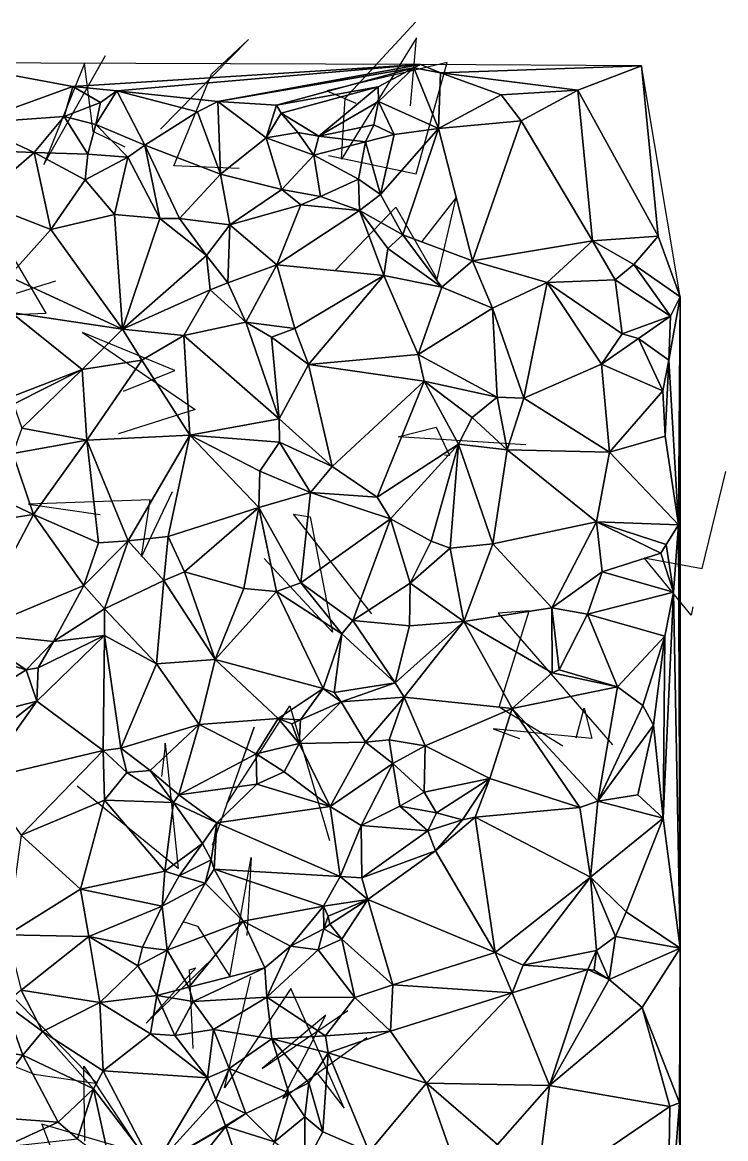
# Model space of a CAD drawing. Header units: metres. Extents: x -15.9 to 15.6, y -15.7 to 15.5.
# Drawn here: x 6.1 to 15.59, y 0.46 to 15.53 of the extents above; entities that cross this region are included whole.
import ezdxf

# ---------------------------------------------------------------- set-up
doc = ezdxf.new("R2010")
doc.units = ezdxf.units.M
doc.layers.add('CRACKS', color=1, linetype='Continuous')
doc.layers.add('STREET_MESH', color=7, linetype='Continuous')

msp = doc.modelspace()

# ---------------------------------------------------------------- linework, layer by layer
at = {"layer": 'CRACKS'}
for points in [[(11.337, 14.405, 0.1), (11.419, 15.32, 0.1), (10.405, 13.683, 0.1), (10.457, 14.508, 0.1), (11.404, 15.53, 0.1)], [(9.026, 13.558, 0.1), (8.145, 13.591, 0.1), (8.652, 14.832, 0.1), (9.151, 15.298, 0.1), (7.963, 14.089, 0.1)], [(7.487, 13.843, 0.1), (7.053, 14.057, 0.1), (6.937, 14.974, 0.1), (6.389, 13.612, 0.1), (7.221, 15.08, 0.1)], [(10.23, 13.734, 0.1), (11.415, 13.486, 0.1), (11.835, 14.988, 0.1), (10.207, 14.605, 0.1), (10.601, 14.437, 0.1)], [(10.328, 12.184, 0.1), (11.141, 13.035, 0.1), (11.699, 12.063, 0.1), (11.955, 13.168, 0.1), (11.493, 12.574, 0.1)], [(6.548, 12.036, 0.1), (4.968, 11.546, 0.1), (6.421, 11.605, 0.1), (5.88, 12.525, 0.1), (5.1, 11.606, 0.1)], [(7.465, 10.553, 0.1), (8.157, 10.833, 0.1), (6.913, 11.344, 0.1), (8.43, 10.307, 0.1), (7.398, 9.976, 0.1)], [(12.897, 9.829, 0.1), (11.173, 9.936, 0.1), (11.683, 10.065, 0.1), (11.866, 9.682, 0.1), (11.795, 9.687, 0.1)], [(15.148, 7.643, 0.1), (15.127, 7.528, 0.1), (14.491, 8.304, 0.1), (15.273, 8.159, 0.1), (15.592, 9.47, 0.1)], [(8.12, 9.194, 0.1), (7.707, 8.323, 0.1), (7.825, 9.084, 0.1), (6.182, 9.026, 0.1), (7.149, 8.887, 0.1)], [(10.817, 7.549, 0.1), (9.759, 8.892, 0.1), (9.986, 8.858, 0.1), (10.285, 7.298, 0.1), (9.361, 8.294, 0.1)], [(13.396, 5.76, 0.1), (12.536, 6.286, 0.1), (12.94, 7.589, 0.1), (12.521, 7.556, 0.1), (14.066, 5.78, 0.1)], [(8.665, 4.425, 0.1), (9.226, 6.017, 0.1), (8.861, 4.983, 0.1), (9.708, 6.305, 0.1), (10.244, 4.488, 0.1)], [(13.573, 5.876, 0.1), (13.681, 6.276, 0.1), (13.785, 5.865, 0.1), (12.456, 5.996, 0.1), (12.81, 5.867, 0.1)], [(7.983, 5.35, 0.1), (8.026, 5.731, 0.1), (8.029, 5.804, 0.1), (8.203, 4.109, 0.1), (6.841, 5.221, 0.1)], [(8.264, 3.394, 0.1), (8.465, 3.331, 0.1), (8.9, 2.652, 0.1), (9.186, 4.261, 0.1), (9.128, 3.207, 0.1)], [(5.774, 2.816, 0.1), (5.6, 1.597, 0.1), (6.257, 1.336, 0.1), (7.111, 1.209, 0.1), (5.482, 2.881, 0.1)], [(8.404, 1.683, 0.1), (8.354, 2.745, 0.1), (8.44, 2.77, 0.1), (7.771, 2.025, 0.1), (8.695, 2.925, 0.1)], [(10.08, 1.349, 0.1), (10.445, 0.878, 0.1), (9.721, 2.491, 0.1), (8.83, 1.152, 0.1), (9.184, 2.651, 0.1)], [(10.75, 1.825, 0.1), (9.615, 1.008, 0.1), (10.197, 2.131, 0.1), (9.337, 1.412, 0.1), (10.494, 2.193, 0.1)], [(6.945, 0.43, 0.1), (6.929, 1.441, 0.1), (7.713, 0.263, 0.1), (6.364, 0.661, 0.1), (6.547, 0.175, 0.1)]]:
    msp.add_polyline3d(points, dxfattribs=at)
at = {"layer": 'STREET_MESH'}
for points in [[(5.413, 14.167), (6.78, 14.662), (5.063, 14.984)], [(6.78, 14.662), (11.474, 14.961), (5.063, 14.984)], [(11.474, 14.961), (6.78, 14.662), (7.376, 14.605)], [(8.738, 14.463), (11.474, 14.961), (7.376, 14.605)], [(11.381, 14.915), (11.474, 14.961), (8.738, 14.463)], [(11.381, 14.915), (8.738, 14.463), (9.53, 14.411)], [(10.903, 14.66), (11.381, 14.915), (9.53, 14.411)], [(11.381, 14.915), (10.903, 14.66), (10.906, 14.462)], [(11.381, 14.915), (10.906, 14.462), (11.717, 14.096)], [(11.474, 14.961), (11.381, 14.915), (11.742, 14.85)], [(11.381, 14.915), (11.717, 14.096), (11.742, 14.85)], [(11.474, 14.961), (11.742, 14.85), (14.458, 14.944)], [(11.742, 14.85), (13.597, 14.614), (14.458, 14.944)], [(13.597, 14.614), (14.682, 12.644), (14.458, 14.944)], [(14.682, 12.644), (14.976, 11.825), (14.458, 14.944)], [(11.717, 14.096), (12.562, 14.55), (11.742, 14.85)], [(12.562, 14.55), (13.597, 14.614), (11.742, 14.85)], [(6.78, 14.662), (5.413, 14.167), (6.663, 14.258)], [(6.78, 14.662), (6.663, 14.258), (7.154, 14.45)], [(7.376, 14.605), (6.78, 14.662), (7.154, 14.45)], [(9.593, 14.305), (10.903, 14.66), (9.53, 14.411)], [(9.593, 14.305), (10.099, 13.994), (10.903, 14.66)], [(10.903, 14.66), (10.099, 13.994), (10.906, 14.462)], [(13.597, 14.614), (12.562, 14.55), (12.831, 14.199)], [(13.793, 12.579), (13.597, 14.614), (12.831, 14.199)], [(13.597, 14.614), (13.793, 12.579), (14.682, 12.644)], [(7.753, 13.871), (7.376, 14.605), (7.091, 14.153)], [(7.376, 14.605), (7.154, 14.45), (7.091, 14.153)], [(8.465, 14.323), (7.376, 14.605), (7.753, 13.871)], [(8.465, 14.323), (8.738, 14.463), (7.376, 14.605)], [(8.738, 14.463), (8.465, 14.323), (8.776, 13.481)], [(8.738, 14.463), (9.389, 13.973), (9.53, 14.411)], [(9.389, 13.973), (8.738, 14.463), (8.776, 13.481)], [(12.562, 14.55), (11.717, 14.096), (12.831, 14.199)], [(7.154, 14.45), (6.663, 14.258), (7.091, 14.153)], [(8.776, 13.481), (8.465, 14.323), (7.753, 13.871)], [(9.389, 13.973), (9.593, 14.305), (9.53, 14.411)], [(10.099, 13.994), (10.842, 14.147), (10.906, 14.462)], [(10.842, 14.147), (11.117, 14.017), (10.906, 14.462)], [(10.906, 14.462), (11.117, 14.017), (11.717, 14.096)], [(5.413, 14.167), (6.257, 13.771), (6.663, 14.258)], [(6.257, 13.771), (5.413, 14.167), (5.568, 13.799)], [(6.257, 13.771), (6.985, 13.75), (6.663, 14.258)], [(6.663, 14.258), (6.985, 13.75), (7.091, 14.153)], [(9.818, 14.043), (9.593, 14.305), (9.389, 13.973)], [(9.593, 14.305), (9.818, 14.043), (10.099, 13.994)], [(12.831, 14.199), (11.717, 14.096), (12.175, 12.31)], [(13.793, 12.579), (12.831, 14.199), (12.175, 12.31)], [(6.985, 13.75), (7.523, 13.71), (7.091, 14.153)], [(7.523, 13.71), (7.753, 13.871), (7.091, 14.153)], [(10.033, 13.736), (9.818, 14.043), (9.389, 13.973)], [(9.818, 14.043), (10.033, 13.736), (10.099, 13.994)], [(10.73, 13.916), (10.842, 14.147), (10.099, 13.994)], [(11.117, 14.017), (10.842, 14.147), (10.73, 13.916)], [(10.934, 13.205), (11.117, 14.017), (10.73, 13.916)], [(10.934, 13.205), (11.234, 12.663), (11.717, 14.096)], [(11.117, 14.017), (10.934, 13.205), (11.717, 14.096)], [(11.717, 14.096), (11.234, 12.663), (12.175, 12.31)], [(7.523, 13.71), (7.957, 12.883), (7.753, 13.871)], [(8.222, 12.884), (8.776, 13.481), (7.753, 13.871)], [(7.957, 12.883), (8.222, 12.884), (7.753, 13.871)], [(9.601, 13.276), (9.389, 13.973), (8.776, 13.481)], [(9.601, 13.276), (10.033, 13.736), (9.389, 13.973)], [(10.033, 13.736), (10.73, 13.916), (10.099, 13.994)], [(10.033, 13.736), (10.637, 13.414), (10.73, 13.916)], [(10.637, 13.414), (10.934, 13.205), (10.73, 13.916)], [(5.5, 13.116), (6.257, 13.771), (5.568, 13.799)], [(6.486, 12.734), (6.257, 13.771), (5.5, 13.116)], [(6.257, 13.771), (6.486, 12.734), (6.949, 13.405)], [(6.257, 13.771), (6.949, 13.405), (6.985, 13.75)], [(6.949, 13.405), (7.523, 13.71), (6.985, 13.75)], [(6.949, 13.405), (7.343, 12.937), (7.523, 13.71)], [(7.523, 13.71), (7.343, 12.937), (7.957, 12.883)], [(10.123, 13.179), (10.033, 13.736), (9.601, 13.276)], [(10.637, 13.414), (10.033, 13.736), (10.123, 13.179)], [(8.776, 13.481), (8.222, 12.884), (8.901, 12.797)], [(9.601, 13.276), (8.776, 13.481), (8.901, 12.797)], [(10.649, 12.989), (10.637, 13.414), (10.123, 13.179)], [(10.934, 13.205), (10.637, 13.414), (10.649, 12.989)], [(6.486, 12.734), (7.343, 12.937), (6.949, 13.405)], [(9.858, 13.068), (9.601, 13.276), (8.901, 12.797)], [(10.123, 13.179), (9.601, 13.276), (9.858, 13.068)], [(6.486, 12.734), (5.5, 13.116), (5.916, 12.099)], [(10.649, 12.989), (10.123, 13.179), (9.858, 13.068)], [(11.234, 12.663), (10.934, 13.205), (10.649, 12.989)], [(9.533, 12.259), (9.858, 13.068), (8.901, 12.797)], [(9.533, 12.259), (10.649, 12.989), (9.858, 13.068)], [(10.649, 12.989), (9.533, 12.259), (10.98, 12.111)], [(10.649, 12.989), (10.98, 12.111), (11.03, 12.478)], [(11.234, 12.663), (10.649, 12.989), (11.03, 12.478)], [(7.343, 12.937), (6.486, 12.734), (7.452, 11.39)], [(7.343, 12.937), (7.452, 11.39), (7.957, 12.883)], [(7.452, 11.39), (8.583, 12.381), (7.957, 12.883)], [(8.583, 12.381), (8.222, 12.884), (7.957, 12.883)], [(8.222, 12.884), (8.583, 12.381), (8.901, 12.797)], [(6.486, 12.734), (5.916, 12.099), (7.452, 11.39)], [(8.583, 12.381), (8.873, 12.013), (8.901, 12.797)], [(8.873, 12.013), (9.533, 12.259), (8.901, 12.797)], [(11.759, 11.957), (11.234, 12.663), (11.03, 12.478)], [(11.234, 12.663), (11.759, 11.957), (12.175, 12.31)], [(13.182, 12.018), (13.793, 12.579), (12.175, 12.31)], [(13.793, 12.579), (13.182, 12.018), (14.101, 12.055)], [(13.793, 12.579), (14.354, 12.261), (14.682, 12.644)], [(14.354, 12.261), (13.793, 12.579), (14.101, 12.055)], [(14.682, 12.644), (14.354, 12.261), (14.976, 11.825)], [(7.452, 11.39), (8.633, 11.92), (8.583, 12.381)], [(8.633, 11.92), (8.873, 12.013), (8.583, 12.381)], [(10.98, 12.111), (11.759, 11.957), (11.03, 12.478)], [(8.873, 12.013), (9.115, 11.484), (9.533, 12.259)], [(9.533, 12.259), (9.115, 11.484), (9.778, 11.399)], [(10.98, 12.111), (9.533, 12.259), (9.778, 11.399)], [(11.759, 11.957), (12.443, 11.673), (12.175, 12.31)], [(12.443, 11.673), (13.182, 12.018), (12.175, 12.31)], [(14.847, 11.565), (14.354, 12.261), (14.101, 12.055)], [(14.354, 12.261), (14.847, 11.565), (14.976, 11.825)], [(7.452, 11.39), (5.916, 12.099), (5.947, 11.614)], [(10.98, 12.111), (9.778, 11.399), (9.963, 10.91)], [(11.442, 11.045), (10.98, 12.111), (9.963, 10.91)], [(11.442, 11.045), (11.759, 11.957), (10.98, 12.111)], [(13.182, 12.018), (14.195, 11.328), (14.101, 12.055)], [(14.195, 11.328), (14.847, 11.565), (14.101, 12.055)], [(8.633, 11.92), (7.452, 11.39), (8.281, 11.304)], [(9.115, 11.484), (8.633, 11.92), (8.281, 11.304)], [(8.873, 12.013), (8.633, 11.92), (9.115, 11.484)], [(11.442, 11.045), (12.443, 11.673), (11.759, 11.957)], [(13.182, 12.018), (12.443, 11.673), (12.866, 10.457)], [(13.182, 12.018), (12.866, 10.457), (13.915, 10.915)], [(14.195, 11.328), (13.182, 12.018), (13.915, 10.915)], [(14.824, 10.971), (14.955, 8.748), (14.976, 11.825)], [(14.847, 11.565), (14.824, 10.971), (14.976, 11.825)], [(14.976, 11.825), (14.955, 8.748), (14.976, 3.037)], [(14.976, 11.825), (14.976, 3.037), (14.984, -2.263)], [(7.452, 11.39), (5.947, 11.614), (6.907, 10.845)], [(5.947, 11.614), (5.974, 10.483), (6.907, 10.845)], [(11.442, 11.045), (12.507, 10.473), (12.443, 11.673)], [(12.443, 11.673), (12.507, 10.473), (12.866, 10.457)], [(9.564, 10.178), (9.115, 11.484), (8.281, 11.304)], [(9.115, 11.484), (9.464, 11.283), (9.778, 11.399)], [(9.564, 10.178), (9.464, 11.283), (9.115, 11.484)], [(14.847, 11.565), (14.195, 11.328), (14.415, 11.264)], [(14.847, 11.565), (14.415, 11.264), (14.824, 10.971)], [(7.71, 10.97), (7.452, 11.39), (6.907, 10.845)], [(7.452, 11.39), (7.71, 10.97), (8.281, 11.304)], [(7.71, 10.97), (8.359, 9.958), (8.281, 11.304)], [(8.359, 9.958), (9.564, 10.178), (8.281, 11.304)], [(9.778, 11.399), (9.464, 11.283), (9.963, 10.91)], [(14.415, 11.264), (14.195, 11.328), (13.915, 10.915)], [(9.464, 11.283), (9.564, 10.178), (9.963, 10.91)], [(14.744, 10.555), (14.415, 11.264), (13.915, 10.915)], [(14.415, 11.264), (14.744, 10.555), (14.824, 10.971)], [(11.523, 10.689), (11.442, 11.045), (9.963, 10.91)], [(12.507, 10.473), (11.442, 11.045), (11.523, 10.689)], [(6.969, 9.89), (7.71, 10.97), (6.907, 10.845)], [(7.71, 10.97), (6.969, 9.89), (8.359, 9.958)], [(9.564, 10.178), (10.283, 9.535), (9.963, 10.91)], [(10.283, 9.535), (11.523, 10.689), (9.963, 10.91)], [(12.866, 10.457), (14.025, 9.727), (13.915, 10.915)], [(14.025, 9.727), (14.744, 10.555), (13.915, 10.915)], [(14.824, 10.971), (14.744, 10.555), (14.777, 9.947)], [(14.955, 8.748), (14.824, 10.971), (14.777, 9.947)], [(5.974, 10.483), (5.982, 10.378), (6.907, 10.845)], [(5.982, 10.378), (6.091, 10.051), (6.907, 10.845)], [(6.091, 10.051), (6.969, 9.89), (6.907, 10.845)], [(10.889, 9.124), (11.523, 10.689), (10.283, 9.535)], [(11.523, 10.689), (10.889, 9.124), (11.985, 9.839)], [(12.172, 10.196), (11.523, 10.689), (11.985, 9.839)], [(12.172, 10.196), (12.507, 10.473), (11.523, 10.689)], [(14.744, 10.555), (14.025, 9.727), (14.777, 9.947)], [(12.507, 10.473), (12.172, 10.196), (12.642, 9.759)], [(12.507, 10.473), (12.642, 9.759), (12.866, 10.457)], [(12.642, 9.759), (14.025, 9.727), (12.866, 10.457)], [(9.571, 9.865), (9.564, 10.178), (8.359, 9.958)], [(9.564, 10.178), (9.571, 9.865), (10.283, 9.535)], [(12.642, 9.759), (12.172, 10.196), (11.985, 9.839)], [(6.091, 10.051), (5.971, 9.709), (6.969, 9.89)], [(6.969, 9.89), (7.526, 8.534), (8.359, 9.958)], [(7.526, 8.534), (8.069, 8.59), (8.359, 9.958)], [(8.069, 8.59), (9.292, 8.983), (8.359, 9.958)], [(9.303, 9.474), (9.571, 9.865), (8.359, 9.958)], [(9.292, 8.983), (9.303, 9.474), (8.359, 9.958)], [(14.025, 9.727), (14.955, 8.748), (14.777, 9.947)], [(5.971, 9.709), (6.249, 8.89), (6.969, 9.89)], [(6.249, 8.89), (7.128, 8.504), (6.969, 9.89)], [(7.128, 8.504), (7.526, 8.534), (6.969, 9.89)], [(9.571, 9.865), (9.303, 9.474), (9.988, 9.186)], [(10.283, 9.535), (9.571, 9.865), (9.988, 9.186)], [(10.889, 9.124), (11.069, 8.829), (11.985, 9.839)], [(11.069, 8.829), (11.617, 8.527), (11.985, 9.839)], [(11.617, 8.527), (11.872, 8.435), (11.985, 9.839)], [(11.872, 8.435), (12.45, 8.493), (11.985, 9.839)], [(12.45, 8.493), (12.642, 9.759), (11.985, 9.839)], [(5.971, 9.709), (5.658, 9.167), (6.249, 8.89)], [(12.642, 9.759), (12.45, 8.493), (13.849, 8.79)], [(14.025, 9.727), (12.642, 9.759), (13.849, 8.79)], [(14.955, 8.748), (14.025, 9.727), (13.849, 8.79)], [(10.889, 9.124), (10.283, 9.535), (9.988, 9.186)], [(9.303, 9.474), (9.292, 8.983), (9.988, 9.186)], [(6.249, 8.89), (5.658, 9.167), (4.782, 8.664)], [(9.292, 8.983), (9.858, 7.964), (9.988, 9.186)], [(9.858, 7.964), (11.069, 8.829), (9.988, 9.186)], [(11.069, 8.829), (10.889, 9.124), (9.988, 9.186)], [(5.404, 7.293), (6.249, 8.89), (4.782, 8.664)], [(6.249, 8.89), (5.404, 7.293), (6.929, 7.929)], [(7.128, 8.504), (6.249, 8.89), (6.929, 7.929)], [(9.292, 8.983), (8.069, 8.59), (8.286, 8.115)], [(9.292, 8.983), (8.286, 8.115), (9.09, 7.889)], [(9.528, 7.849), (9.292, 8.983), (9.09, 7.889)], [(9.292, 8.983), (9.528, 7.849), (9.858, 7.964)], [(10.56, 7.458), (11.069, 8.829), (9.858, 7.964)], [(10.56, 7.458), (11.332, 7.963), (11.069, 8.829)], [(11.332, 7.963), (11.617, 8.527), (11.069, 8.829)], [(12.45, 8.493), (13.247, 7.629), (13.849, 8.79)], [(13.247, 7.629), (13.923, 8.114), (13.849, 8.79)], [(13.923, 8.114), (14.716, 8.368), (13.849, 8.79)], [(14.788, 8.484), (14.955, 8.748), (13.849, 8.79)], [(14.716, 8.368), (14.788, 8.484), (13.849, 8.79)], [(14.955, 8.748), (14.788, 8.484), (14.889, 7.841)], [(14.955, 8.748), (14.889, 7.841), (14.976, 3.037)], [(8.007, 7.996), (8.069, 8.59), (7.526, 8.534)], [(8.069, 8.59), (8.007, 7.996), (8.286, 8.115)], [(7.209, 7.613), (7.526, 8.534), (6.929, 7.929)], [(7.526, 8.534), (7.128, 8.504), (6.929, 7.929)], [(8.007, 7.996), (7.526, 8.534), (7.209, 7.613)], [(11.332, 7.963), (11.872, 8.435), (11.617, 8.527)], [(11.872, 8.435), (12.057, 7.446), (12.45, 8.493)], [(12.057, 7.446), (13.247, 7.629), (12.45, 8.493)], [(14.788, 8.484), (14.716, 8.368), (14.889, 7.841)], [(11.872, 8.435), (11.332, 7.963), (12.057, 7.446)], [(14.716, 8.368), (13.923, 8.114), (14.889, 7.841)], [(8.007, 7.996), (7.209, 7.613), (7.912, 6.872)], [(8.702, 6.931), (8.007, 7.996), (7.912, 6.872)], [(8.007, 7.996), (8.702, 6.931), (8.286, 8.115)], [(8.286, 8.115), (8.702, 6.931), (9.09, 7.889)], [(13.923, 8.114), (13.247, 7.629), (13.729, 7.544)], [(14.889, 7.841), (13.923, 8.114), (13.729, 7.544)], [(5.404, 7.293), (6.52, 7.172), (6.929, 7.929)], [(6.52, 7.172), (7.209, 7.613), (6.929, 7.929)], [(8.702, 6.931), (9.528, 7.849), (9.09, 7.889)], [(8.702, 6.931), (10.161, 6.54), (9.528, 7.849)], [(9.528, 7.849), (10.412, 7.276), (9.858, 7.964)], [(10.161, 6.54), (10.412, 7.276), (9.528, 7.849)], [(10.412, 7.276), (10.56, 7.458), (9.858, 7.964)], [(11.332, 7.963), (10.56, 7.458), (11.323, 7.384)], [(12.057, 7.446), (11.332, 7.963), (11.323, 7.384)], [(14.771, 7.246), (14.889, 7.841), (13.729, 7.544)], [(14.976, 3.037), (14.889, 7.841), (14.748, 4.789)], [(14.889, 7.841), (14.771, 7.246), (14.748, 4.789)], [(7.209, 7.613), (6.52, 7.172), (7.208, 7.253)], [(7.209, 7.613), (7.208, 7.253), (7.912, 6.872)], [(13.247, 7.629), (12.057, 7.446), (13.248, 6.751)], [(13.247, 7.629), (13.344, 6.791), (13.729, 7.544)], [(13.344, 6.791), (13.247, 7.629), (13.248, 6.751)], [(13.344, 6.791), (14.131, 6.563), (13.729, 7.544)], [(14.131, 6.563), (14.771, 7.246), (13.729, 7.544)], [(10.56, 7.458), (10.412, 7.276), (11.13, 6.615)], [(10.56, 7.458), (11.13, 6.615), (11.323, 7.384)], [(11.13, 6.615), (12.057, 7.446), (11.323, 7.384)], [(11.252, 6.425), (12.057, 7.446), (11.13, 6.615)], [(12.057, 7.446), (11.252, 6.425), (12.71, 6.27)], [(13.248, 6.751), (12.057, 7.446), (12.71, 6.27)], [(6.152, 6.79), (5.404, 7.293), (5.122, 7.106)], [(6.152, 6.79), (6.52, 7.172), (5.404, 7.293)], [(6.294, 6.368), (7.208, 7.253), (6.314, 6.818)], [(6.294, 6.368), (7.188, 5.705), (7.208, 7.253)], [(7.208, 7.253), (6.52, 7.172), (6.314, 6.818)], [(7.188, 5.705), (7.429, 5.733), (7.208, 7.253)], [(7.208, 7.253), (7.429, 5.733), (7.912, 6.872)], [(10.307, 6.484), (10.412, 7.276), (10.161, 6.54)], [(10.412, 7.276), (10.307, 6.484), (11.13, 6.615)], [(14.771, 7.246), (14.131, 6.563), (14.472, 6.31)], [(14.619, 6.043), (14.771, 7.246), (14.472, 6.31)], [(14.771, 7.246), (14.619, 6.043), (14.748, 4.789)], [(6.152, 6.79), (5.122, 7.106), (4.917, 6.014)], [(6.52, 7.172), (6.152, 6.79), (6.314, 6.818)], [(8.488, 6.054), (8.702, 6.931), (7.912, 6.872)], [(9.552, 6.137), (8.702, 6.931), (8.488, 6.054)], [(10.161, 6.54), (8.702, 6.931), (9.552, 6.137)], [(6.294, 6.368), (6.152, 6.79), (4.917, 6.014)], [(6.152, 6.79), (6.294, 6.368), (6.314, 6.818)], [(7.429, 5.733), (8.488, 6.054), (7.912, 6.872)], [(14.131, 6.563), (13.344, 6.791), (13.248, 6.751)], [(14.131, 6.563), (13.248, 6.751), (12.71, 6.27)], [(9.855, 6.116), (10.161, 6.54), (9.552, 6.137)], [(9.855, 6.116), (10.403, 6.36), (10.161, 6.54)], [(10.403, 6.36), (10.307, 6.484), (10.161, 6.54)], [(10.307, 6.484), (10.403, 6.36), (11.13, 6.615)], [(10.403, 6.36), (11.252, 6.425), (11.13, 6.615)], [(13.866, 5.02), (14.131, 6.563), (12.71, 6.27)], [(14.131, 6.563), (13.866, 5.02), (14.472, 6.31)], [(5.208, 5.52), (6.294, 6.368), (4.917, 6.014)], [(6.294, 6.368), (5.208, 5.52), (5.544, 5.311)], [(7.188, 5.705), (6.294, 6.368), (5.544, 5.311)], [(10.403, 6.36), (9.835, 5.798), (10.732, 5.815)], [(10.403, 6.36), (9.855, 6.116), (9.835, 5.798)], [(11.252, 6.425), (10.403, 6.36), (10.732, 5.815)], [(11.051, 5.846), (11.252, 6.425), (10.732, 5.815)], [(11.252, 6.425), (11.051, 5.846), (11.536, 5.768)], [(11.252, 6.425), (11.536, 5.768), (12.71, 6.27)], [(11.536, 5.768), (12.409, 5.323), (12.71, 6.27)], [(12.409, 5.323), (13.623, 4.936), (12.71, 6.27)], [(13.623, 4.936), (13.866, 5.02), (12.71, 6.27)], [(13.866, 5.02), (14.619, 6.043), (14.472, 6.31)], [(7.429, 5.733), (7.825, 5.431), (8.488, 6.054)], [(7.825, 5.431), (8.21, 5.106), (8.488, 6.054)], [(8.21, 5.106), (9.253, 5.656), (8.488, 6.054)], [(9.253, 5.656), (9.552, 6.137), (8.488, 6.054)], [(9.253, 5.656), (9.835, 5.798), (9.552, 6.137)], [(9.835, 5.798), (9.737, 6.061), (9.552, 6.137)], [(9.737, 6.061), (9.855, 6.116), (9.552, 6.137)], [(9.855, 6.116), (9.737, 6.061), (9.835, 5.798)], [(14.619, 6.043), (13.866, 5.02), (14.405, 5.105)], [(14.619, 6.043), (14.405, 5.105), (14.748, 4.789)], [(7.188, 5.705), (7.51, 5.406), (7.429, 5.733)], [(7.429, 5.733), (7.51, 5.406), (7.825, 5.431)], [(9.633, 5.414), (9.835, 5.798), (9.253, 5.656)], [(9.835, 5.798), (9.633, 5.414), (10.254, 4.947)], [(9.835, 5.798), (10.254, 4.947), (10.732, 5.815)], [(10.254, 4.947), (11.1, 5.526), (10.732, 5.815)], [(11.1, 5.526), (11.051, 5.846), (10.732, 5.815)], [(11.051, 5.846), (11.1, 5.526), (11.536, 5.768)], [(11.1, 5.526), (11.522, 5.141), (11.536, 5.768)], [(11.522, 5.141), (12.409, 5.323), (11.536, 5.768)], [(7.188, 5.705), (5.544, 5.311), (6.085, 4.562)], [(7.209, 5.031), (7.188, 5.705), (6.085, 4.562)], [(7.209, 5.031), (7.51, 5.406), (7.188, 5.705)], [(9.253, 5.656), (8.21, 5.106), (9.262, 5.248)], [(9.633, 5.414), (9.253, 5.656), (9.262, 5.248)], [(7.51, 5.406), (8.139, 5.003), (7.825, 5.431)], [(8.139, 5.003), (8.21, 5.106), (7.825, 5.431)], [(10.674, 4.691), (11.1, 5.526), (10.254, 4.947)], [(11.193, 4.954), (11.1, 5.526), (10.674, 4.691)], [(11.522, 5.141), (11.1, 5.526), (11.193, 4.954)], [(7.51, 5.406), (7.209, 5.031), (8.139, 5.003)], [(9.633, 5.414), (9.262, 5.248), (10.254, 4.947)], [(11.522, 5.141), (11.688, 4.861), (12.409, 5.323)], [(11.688, 4.861), (12.038, 4.766), (12.409, 5.323)], [(12.038, 4.766), (12.213, 4.803), (12.409, 5.323)], [(12.409, 5.323), (12.213, 4.803), (13.623, 4.936)], [(9.262, 5.248), (8.21, 5.106), (8.724, 4.728)], [(10.254, 4.947), (9.262, 5.248), (8.724, 4.728)], [(11.688, 4.861), (11.522, 5.141), (11.193, 4.954)], [(6.885, 3.831), (7.209, 5.031), (6.085, 4.562)], [(8.024, 4.076), (7.209, 5.031), (6.885, 3.831)], [(8.139, 5.003), (7.209, 5.031), (8.024, 4.076)], [(8.139, 5.003), (8.024, 4.076), (8.532, 4.449)], [(8.21, 5.106), (8.139, 5.003), (8.724, 4.728)], [(8.724, 4.728), (8.139, 5.003), (8.532, 4.449)], [(13.866, 5.02), (13.623, 4.936), (13.767, 3.992)], [(13.866, 5.02), (13.767, 3.992), (14.748, 4.789)], [(14.405, 5.105), (13.866, 5.02), (14.748, 4.789)], [(10.39, 4.003), (10.254, 4.947), (8.724, 4.728)], [(10.39, 4.003), (10.674, 4.691), (10.254, 4.947)], [(11.57, 4.619), (11.193, 4.954), (10.674, 4.691)], [(11.57, 4.619), (11.688, 4.861), (11.193, 4.954)], [(11.688, 4.861), (11.57, 4.619), (12.038, 4.766)], [(13.623, 4.936), (12.213, 4.803), (13.767, 3.992)], [(8.65, 4.229), (8.724, 4.728), (8.532, 4.449)], [(8.65, 4.229), (8.687, 4.101), (8.724, 4.728)], [(8.687, 4.101), (10.39, 4.003), (8.724, 4.728)], [(10.39, 4.003), (10.683, 3.983), (10.674, 4.691)], [(10.683, 3.983), (11.57, 4.619), (10.674, 4.691)], [(12.038, 4.766), (11.57, 4.619), (11.676, 4.35)], [(12.482, 2.979), (12.213, 4.803), (11.676, 4.35)], [(12.213, 4.803), (12.038, 4.766), (11.676, 4.35)], [(12.213, 4.803), (12.482, 2.979), (13.767, 3.992)], [(13.767, 3.992), (14.247, 3.526), (14.748, 4.789)], [(14.247, 3.526), (14.976, 3.037), (14.748, 4.789)], [(5.897, 3.217), (6.885, 3.831), (6.085, 4.562)], [(11.57, 4.619), (10.683, 3.983), (11.676, 4.35)], [(8.024, 4.076), (8.215, 4.01), (8.532, 4.449)], [(8.215, 4.01), (8.65, 4.229), (8.532, 4.449)], [(8.65, 4.229), (8.215, 4.01), (8.565, 3.911)], [(8.687, 4.101), (8.65, 4.229), (8.565, 3.911)], [(10.683, 3.983), (10.763, 3.69), (11.676, 4.35)], [(10.763, 3.69), (12.482, 2.979), (11.676, 4.35)], [(8.024, 4.076), (6.885, 3.831), (7.987, 3.602)], [(8.215, 4.01), (8.024, 4.076), (7.987, 3.602)], [(8.687, 4.101), (8.565, 3.911), (9.081, 3.402)], [(10.164, 3.603), (8.687, 4.101), (9.081, 3.402)], [(8.687, 4.101), (10.164, 3.603), (10.39, 4.003)], [(8.565, 3.911), (8.215, 4.01), (7.987, 3.602)], [(10.39, 4.003), (10.164, 3.603), (10.763, 3.69)], [(10.683, 3.983), (10.39, 4.003), (10.763, 3.69)], [(12.482, 2.979), (12.86, 2.805), (13.767, 3.992)], [(12.86, 2.805), (13.848, 3.004), (13.767, 3.992)], [(14.104, 3.195), (14.247, 3.526), (13.767, 3.992)], [(13.848, 3.004), (14.104, 3.195), (13.767, 3.992)], [(6.997, 3.191), (6.885, 3.831), (5.897, 3.217)], [(6.885, 3.831), (6.997, 3.191), (7.987, 3.602)], [(8.053, 3.008), (8.565, 3.911), (7.987, 3.602)], [(8.565, 3.911), (8.053, 3.008), (9.081, 3.402)], [(10.164, 3.603), (10.226, 3.468), (10.763, 3.69)], [(10.226, 3.468), (10.25, 3.36), (10.763, 3.69)], [(10.25, 3.36), (10.413, 3.159), (10.763, 3.69)], [(10.413, 3.159), (11.099, 2.539), (10.763, 3.69)], [(10.763, 3.69), (11.099, 2.539), (12.482, 2.979)], [(6.997, 3.191), (7.72, 3.05), (7.987, 3.602)], [(7.72, 3.05), (8.053, 3.008), (7.987, 3.602)], [(9.718, 3.061), (10.164, 3.603), (9.081, 3.402)], [(9.718, 3.061), (10.169, 3.298), (10.164, 3.603)], [(10.169, 3.298), (10.226, 3.468), (10.164, 3.603)], [(10.226, 3.468), (10.169, 3.298), (10.25, 3.36)], [(14.247, 3.526), (14.104, 3.195), (14.976, 3.037)], [(8.053, 3.008), (8.346, 2.51), (9.081, 3.402)], [(9.081, 3.402), (8.346, 2.51), (9.37, 2.772)], [(9.718, 3.061), (9.081, 3.402), (9.37, 2.772)], [(10.25, 3.36), (10.169, 3.298), (10.413, 3.159)], [(6.083, 2.467), (6.997, 3.191), (5.897, 3.217)], [(7.143, 2.304), (6.997, 3.191), (6.083, 2.467)], [(7.143, 2.304), (7.657, 2.799), (6.997, 3.191)], [(7.657, 2.799), (7.72, 3.05), (6.997, 3.191)], [(10.169, 3.298), (9.718, 3.061), (10.092, 3.015)], [(10.413, 3.159), (10.169, 3.298), (10.092, 3.015)], [(14.019, 2.613), (14.104, 3.195), (13.848, 3.004)], [(14.104, 3.195), (14.019, 2.613), (14.976, 3.037)], [(7.657, 2.799), (8.053, 3.008), (7.72, 3.05)], [(9.397, 2.374), (9.718, 3.061), (9.37, 2.772)], [(9.718, 3.061), (9.397, 2.374), (10.092, 3.015)], [(9.397, 2.374), (10.589, 2.371), (10.092, 3.015)], [(10.589, 2.371), (10.413, 3.159), (10.092, 3.015)], [(10.413, 3.159), (10.589, 2.371), (11.099, 2.539)], [(14.019, 2.613), (14.464, 2.234), (14.976, 3.037)], [(14.464, 2.234), (14.971, 0.948), (14.976, 3.037)], [(14.976, 3.037), (14.971, 0.948), (14.984, -2.263)], [(8.053, 3.008), (7.657, 2.799), (7.913, 2.396)], [(8.053, 3.008), (7.913, 2.396), (8.346, 2.51)], [(12.482, 2.979), (11.099, 2.539), (12.71, 2.431)], [(12.86, 2.805), (12.482, 2.979), (12.71, 2.431)], [(12.86, 2.805), (13.731, 2.749), (13.848, 3.004)], [(13.731, 2.749), (13.815, 2.737), (13.848, 3.004)], [(13.815, 2.737), (14.019, 2.613), (13.848, 3.004)], [(7.657, 2.799), (7.143, 2.304), (7.913, 2.396)], [(8.346, 2.51), (8.405, 2.314), (9.37, 2.772)], [(8.405, 2.314), (9.397, 2.374), (9.37, 2.772)], [(13.731, 2.749), (12.86, 2.805), (12.71, 2.431)], [(13.216, 1.183), (13.731, 2.749), (12.71, 2.431)], [(14.019, 2.613), (13.731, 2.749), (13.216, 1.183)], [(13.815, 2.737), (13.731, 2.749), (14.019, 2.613)], [(14.019, 2.613), (13.216, 1.183), (14.464, 2.234)], [(5.859, 2.287), (6.372, 1.909), (6.083, 2.467)], [(6.372, 1.909), (7.143, 2.304), (6.083, 2.467)], [(7.913, 2.396), (8.405, 2.314), (8.346, 2.51)], [(11.099, 2.539), (10.589, 2.371), (11.069, 1.916)], [(11.099, 2.539), (11.069, 1.916), (12.71, 2.431)], [(11.069, 1.916), (11.554, 1.214), (12.71, 2.431)], [(11.554, 1.214), (13.216, 1.183), (12.71, 2.431)], [(5.859, 2.287), (5.306, 1.712), (6.107, 1.593)], [(6.372, 1.909), (5.859, 2.287), (6.107, 1.593)], [(7.143, 2.304), (6.372, 1.909), (7.191, 1.38)], [(7.913, 2.396), (7.143, 2.304), (7.827, 1.879)], [(7.143, 2.304), (7.191, 1.38), (7.827, 1.879)], [(8.156, 1.857), (7.913, 2.396), (7.827, 1.879)], [(8.405, 2.314), (7.913, 2.396), (8.156, 1.857)], [(8.678, 1.938), (8.405, 2.314), (8.156, 1.857)], [(8.405, 2.314), (8.678, 1.938), (9.397, 2.374)], [(9.397, 2.374), (8.678, 1.938), (9.465, 1.811)], [(10.189, 1.852), (9.397, 2.374), (9.465, 1.811)], [(9.397, 2.374), (10.189, 1.852), (10.589, 2.371)], [(10.589, 2.371), (10.189, 1.852), (11.069, 1.916)], [(14.464, 2.234), (13.216, 1.183), (14.837, 0.9)], [(14.971, 0.948), (14.464, 2.234), (14.837, 0.9)], [(7.061, 1.138), (6.372, 1.909), (6.107, 1.593)], [(6.372, 1.909), (7.061, 1.138), (7.191, 1.38)], [(7.191, 1.38), (8.598, 1.287), (7.827, 1.879)], [(8.598, 1.287), (8.156, 1.857), (7.827, 1.879)], [(8.598, 1.287), (8.678, 1.938), (8.156, 1.857)], [(8.678, 1.938), (8.598, 1.287), (8.892, 1.41)], [(9.465, 1.811), (8.678, 1.938), (8.892, 1.41)], [(9.694, 1.082), (9.465, 1.811), (8.892, 1.41)], [(10.189, 1.852), (9.465, 1.811), (10.225, 1.623)], [(10.225, 1.623), (9.465, 1.811), (9.966, 1.219)], [(9.465, 1.811), (9.694, 1.082), (9.966, 1.219)], [(10.189, 1.852), (10.225, 1.623), (11.069, 1.916)], [(10.225, 1.623), (11.554, 1.214), (11.069, 1.916)], [(6.107, 1.593), (5.306, 1.712), (5.471, 0.769)], [(6.583, 0.688), (6.107, 1.593), (5.471, 0.769)], [(6.583, 0.688), (7.061, 1.138), (6.107, 1.593)], [(10.157, 0.558), (10.225, 1.623), (9.966, 1.219)], [(10.157, 0.558), (10.781, 0.286), (10.225, 1.623)], [(10.225, 1.623), (10.781, 0.286), (11.554, 1.214)], [(7.061, 1.138), (7.876, 0.071), (7.191, 1.38)], [(7.876, 0.071), (8.598, 1.287), (7.191, 1.38)], [(8.598, 1.287), (8.711, 0.994), (8.892, 1.41)], [(8.711, 0.994), (9.114, 0.805), (8.892, 1.41)], [(9.114, 0.805), (9.694, 1.082), (8.892, 1.41)], [(8.598, 1.287), (7.876, 0.071), (8.711, 0.994)], [(9.694, 1.082), (9.91, 0.758), (9.966, 1.219)], [(9.91, 0.758), (10.157, 0.558), (9.966, 1.219)], [(11.554, 1.214), (10.781, 0.286), (11.935, 0.126)], [(11.554, 1.214), (12.512, 0.385), (13.216, 1.183)], [(12.512, 0.385), (11.554, 1.214), (11.935, 0.126)], [(7.061, 1.138), (6.583, 0.688), (6.842, 0.461)], [(7.279, 0.135), (7.061, 1.138), (6.842, 0.461)], [(7.876, 0.071), (7.061, 1.138), (7.279, 0.135)], [(9.502, 0.423), (9.694, 1.082), (9.114, 0.805)], [(9.694, 1.082), (9.502, 0.423), (9.91, 0.758)], [(13.216, 1.183), (12.512, 0.385), (13.023, -0.34)], [(13.216, 1.183), (13.023, -0.34), (14.837, 0.9)], [(7.876, 0.071), (8.841, 0.64), (8.711, 0.994)], [(8.711, 0.994), (8.841, 0.64), (9.114, 0.805)], [(14.807, -1.134), (14.971, 0.948), (14.837, 0.9)], [(14.971, 0.948), (14.807, -1.134), (14.984, -2.263)], [(5.859, 0.355), (6.583, 0.688), (5.471, 0.769)], [(8.841, 0.64), (8.848, 0.628), (9.114, 0.805)], [(8.848, 0.628), (9.502, 0.423), (9.114, 0.805)], [(9.91, 0.758), (9.502, 0.423), (9.911, 0.108)], [(10.157, 0.558), (9.91, 0.758), (9.911, 0.108)], [(13.023, -0.34), (14.807, -1.134), (14.837, 0.9)], [(6.583, 0.688), (5.859, 0.355), (6.842, 0.461)], [(8.841, 0.64), (7.876, 0.071), (8.848, 0.628)], [(8.848, 0.628), (7.876, 0.071), (8.188, -0.196)], [(8.848, 0.628), (8.188, -0.196), (9.191, -0.401)], [(9.502, 0.423), (8.848, 0.628), (9.191, -0.401)], [(10.781, 0.286), (10.157, 0.558), (9.911, 0.108)]]:
    msp.add_3dface(points, dxfattribs=at)

doc.saveas('drawing.dxf')
